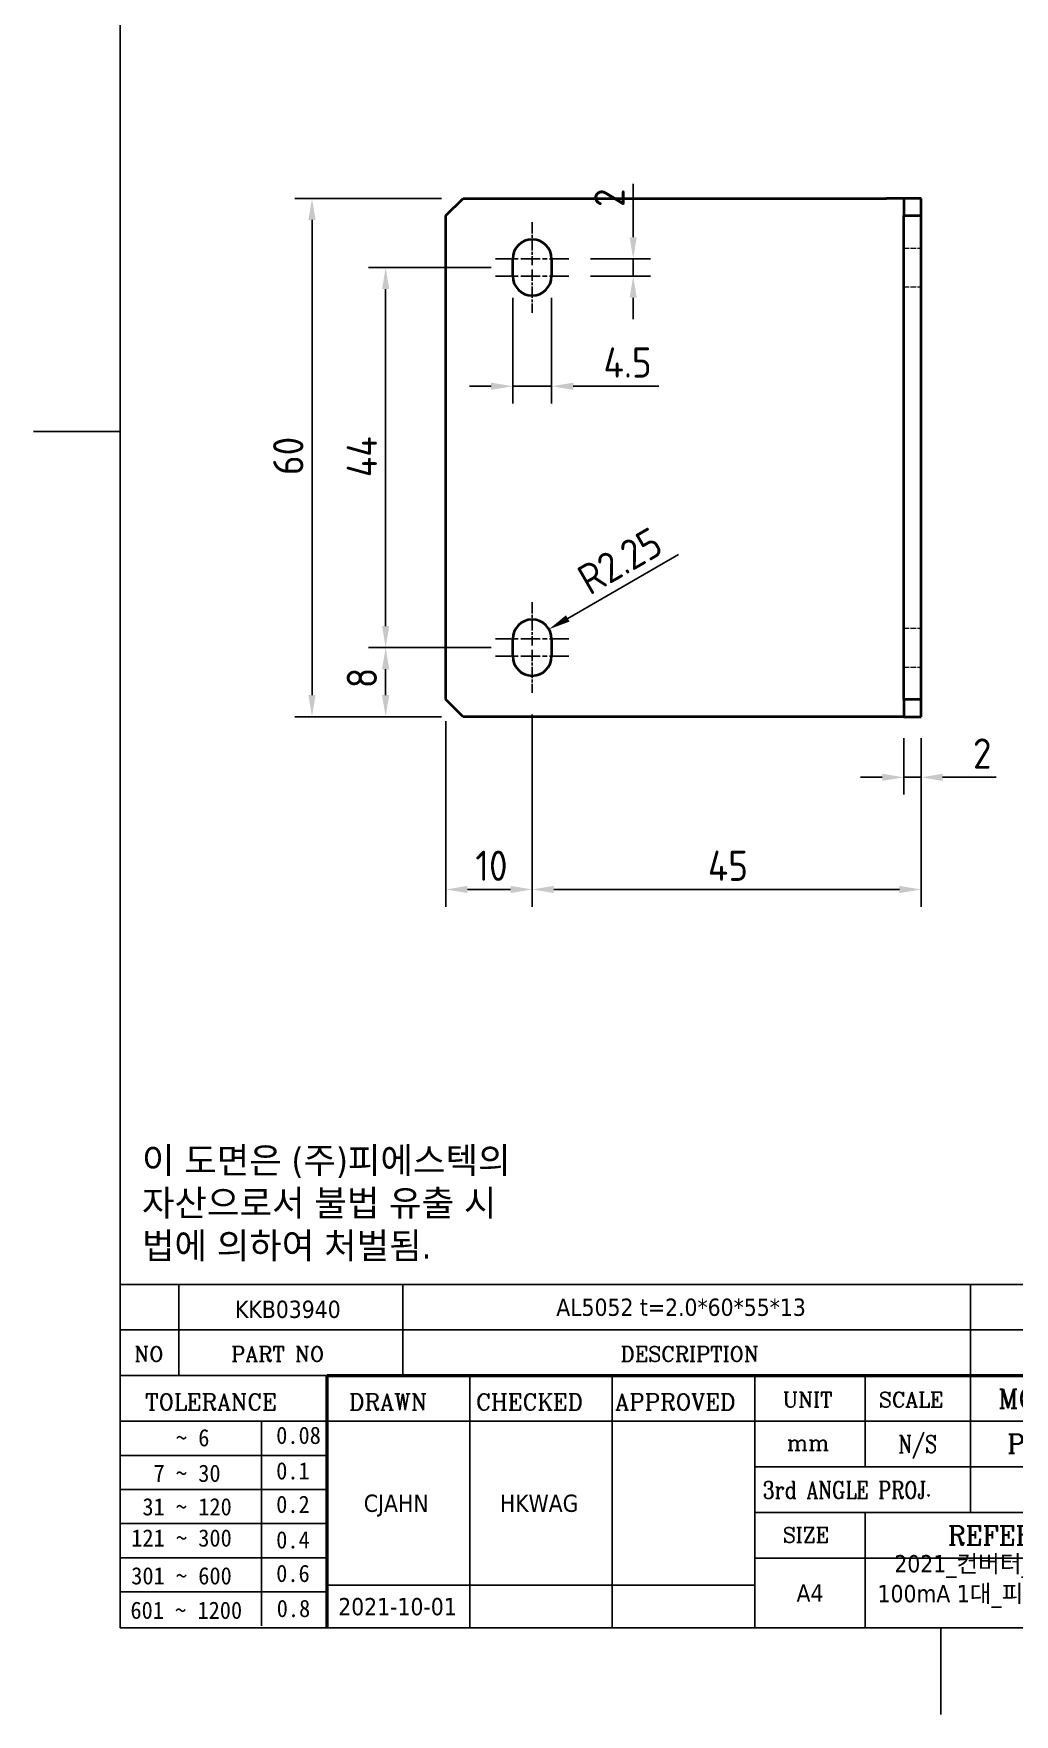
# Model space of a CAD drawing. Header units: millimetres. Extents: x 0 to 210, y 0 to 297.
# Drawn here: x 0 to 113.5, y 0 to 194.6 of the extents above; entities that cross this region are included whole.
import ezdxf
from ezdxf.enums import TextEntityAlignment as Align

# ---------------------------------------------------------------- set-up
doc = ezdxf.new("R2010")
doc.units = ezdxf.units.MM
doc.linetypes.add('CHAIN', pattern=[0.35429999999999995, 0.2362, -0.0295, 0.0591, -0.0295])
doc.linetypes.add('DASHED', pattern=[0.2067, 0.1654, -0.0413])
doc.layers.get('0').update_dxf_attribs({"color": 3, "lineweight": 25})
for name, color, linetype, lineweight in [('가려진 것(ISO)', 2, 'DASHED', 18), ('가시적인 것(ISO)', 3, 'Continuous', 40), ('경계(ISO)', 7, 'Continuous', 25), ('기호(ISO)', 5, 'Continuous', 25), ('제목(ISO)', 5, 'Continuous', 50), ('중심 표식(ISO)', 1, 'Continuous', 25), ('치수(ISO)', 2, 'Continuous', 25)]:
    doc.layers.add(name, color=color, linetype=linetype, lineweight=lineweight)
doc.styles.add('HAN_291', font='')
doc.styles.add('RC_284', font='ROMANC.shx')
doc.styles.add('RC_287', font='ROMANC.shx')
doc.styles.add('RC_292', font='ROMANC.shx')
doc.styles.add('문자 텍스트_PSTEK_POSCO', font='isocp.shx')
doc.styles.add('치수 텍스트_PSTEK_POSCO', font='isocp.shx')
doc.styles.add('텍스트 스타일198', font='tahoma.ttf')
doc.styles.add('텍스트 스타일333', font='ROMANC.shx', dxfattribs={"width": 0.800000011920929})
doc.styles.get('HAN_291').set_extended_font_data('GulimChe')
doc.dimstyles.new('치수_PSTEK_POSCO', dxfattribs={"dimtxt": 3.5, "dimasz": 2.5, "dimexe": 2, "dimexo": 2.5, "dimgap": 1, "dimtad": 1, "dimrnd": 1e-08, "dimdsep": 46, "dimtxsty": '치수 텍스트_PSTEK_POSCO', "dimcen": 0.09, "dimdle": 10, "dimclrd": 7, "dimclre": 7, "dimclrt": 2, "dimadec": 1, "dimazin": 2, "dimtfac": 1, "dimtmove": 0, "dimatfit": 3, "dimfxl": 0, "dimtolj": 1, "dimlwd": -1, "dimlwe": -1, "dimarcsym": 0})

# ---------------------------------------------------------------- blocks, each defined once
blk = doc.blocks.new('경계 Default Border')
at = {"layer": '경계(ISO)', "flags": 128}
for points in [[(10, 10), (10, 287.0000076293945)], [(0, 148.5000038146973), (10, 148.5000038146973)], [(105, 0), (105, 10)]]:
    blk.add_lwpolyline(points, dxfattribs=at)
blk = doc.blocks.new('제목 블록 PSTEK')
at = {"color": 180}
for p, q in [((182.475792979055, 11.79100474011392), (182.4757929790549, 51.56524660363496)), ((182.4757929790549, 51.56524660363496), (372.4757929537551, 51.56524660363496)), ((189.2651435055721, 51.56524660363496), (189.2651435055722, 41.00524660363494)), ((215.2152739891528, 41.00524660363494), (215.2152739891528, 51.56524660363496)), ((280.8758854511282, 51.56524660363496), (280.8758854511282, 41.00524660363494)), ((182.475792979055, 46.2852466036349), (372.4757929537551, 46.28524660363492)), ((182.475792979055, 41.00524660363493), (206.451475290024, 41.00524660363493)), ((222.9401812389276, 11.79100474011392), (222.9401812389276, 41.00524660363494)), ((239.4288871878316, 11.79100474011392), (239.4288871878316, 41.00524660363494)), ((255.9175931367356, 11.79100474011392), (255.9175931367356, 41.00524660363494)), ((268.6918866058747, 41.00524660363494), (268.6918866058747, 30.44524660363498)), ((280.8758854511282, 41.00524660363494), (280.8758854511282, 25.16524660363502)), ((182.475792979055, 35.72524660363497), (206.451475290024, 35.72524660363497)), ((198.8621818849491, 12.02524660363491), (198.8621818849491, 35.72524660363497)), ((206.451475290024, 35.72524660363497), (372.4757929537551, 35.72524660363497)), ((182.475792979055, 31.77524660363492), (206.451475290024, 31.77524660363492)), ((255.917593136736, 30.44524660363498), (372.4757929537552, 30.44524660363501)), ((182.475792979055, 27.82524660363487), (206.451475290024, 27.82524660363487)), ((182.475792979055, 23.87524660363505), (206.451475290024, 23.87524660363505)), ((255.9175931367359, 25.16524660363502), (372.4757929537552, 25.165246603635)), ((268.6918866058744, 25.16524660363502), (268.6918866058744, 11.79100474011392)), ((182.475792979055, 19.92524660363478), (206.451475290024, 19.92524660363478)), ((255.9175931367359, 19.88524660363481), (310.0881549537553, 19.88524660363481)), ((182.475792979055, 15.97524660363496), (206.451475290024, 15.97524660363496)), ((206.451475290024, 16.74100474011396), (255.9175931367359, 16.74100474011396)), ((182.475792979055, 11.79100474011392), (372.4757929537551, 11.79100474011389))]:
    blk.add_line(p, q, dxfattribs=at)
at = {"color": 7, "lineweight": 50}
for p, q in [((206.4514752900237, 11.79100474011392), (206.4514752900237, 41.00524660363494)), ((206.451475290024, 41.00524660363494), (372.4757929537551, 41.00524660363496))]:
    blk.add_line(p, q, dxfattribs=at)
at = {"layer": '제목(ISO)', "lineweight": 18}
blk.add_line((182.475792979055, 35.72500474011393), (182.475792979055, 11.79100474011392), dxfattribs=at)
at = {"color": 2}
for s, height, style, p in [('NO', 1.742399930953979, 'RC_284', (184.135398793432, 42.62317362549192)), ('PART NO', 1.742399930953979, 'RC_284', (195.3359407378685, 42.62317362549192)), ('DESCRIPTION', 1.742399930953979, 'RC_284', (240.4025565652523, 42.62317362549192)), ('UNIT', 1.742399930953979, 'RC_284', (259.1652673287452, 37.34317362549218)), ('SCALE', 1.742399930953979, 'RC_284', (270.2934779252897, 37.34317362549218)), ('MODEL NAME', 2.178000062704086, 'RC_292', (284.096330289083, 37.25462520371384)), (' TOLERANCE', 1.899999976158142, 'RC_287', (184.0872874387979, 37.00893196870329)), ('DRAWN', 1.899999976158142, 'RC_287', (208.9766620976279, 37.00893196870329)), ('CHECKED', 1.899999976158142, 'RC_287', (223.6856844514997, 37.00893196870329)), ('APPROVED', 1.899999976158142, 'RC_287', (239.7795453577791, 37.00893196870329)), ('0.08', 2.000000029802322, 'HAN_291', (200.5467345600617, 33.09873600004101)), ('    ~ 6', 2.000000029802322, 'HAN_291', (183.7721304966814, 32.8176515608431)), ('mm', 1.742399930953979, 'RC_284', (259.6505418159997, 32.3543089683787)), ('PART NAME', 2.178000062704086, 'RC_292', (285.1416959765849, 32.03045329421792)), ('  7 ~ 30', 2.000000029802322, 'HAN_291', (183.7721304966814, 28.70538114822415)), ('0.1', 2.000000029802322, 'HAN_291', (200.5467345600617, 28.98646558742206)), (' 31 ~ 120', 2.000000029802322, 'HAN_291', (183.7721304966814, 24.82628181916237)), ('0.2', 2.000000029802322, 'HAN_291', (200.5467345600617, 25.10736625836028)), ('SIZE', 1.742399930953979, 'RC_284', (259.1652673287452, 21.69497768947366)), ('REFERENCE', 2.178000062704086, 'RC_292', (278.2741065029841, 21.43214925458022)), ('121 ~ 300', 2.000000029802322, 'HAN_291', (183.7721304966814, 21.21401206133254)), ('0.4', 2.000000029802322, 'HAN_291', (200.5467345600617, 20.99509650053045)), ('301 ~ 600', 2.000000029802322, 'HAN_291', (183.7721304966814, 16.83491273227077)), ('0.6', 2.000000029802322, 'HAN_291', (200.5467345600617, 17.11599717146868)), ('601 ~ 1200', 2.000000029802322, 'HAN_291', (183.6802025156883, 12.84759660881125)), ('0.8', 2.000000029802322, 'HAN_291', (200.6097246063884, 13.05732192299702))]:
    blk.add_text(s, height=height, dxfattribs=dict(at, style=style)).set_placement(p)
at = {"color": 7, "style": '텍스트 스타일333', "width": 0.7999999523162842}
blk.add_text('N/S', height=2.000000029802322, dxfattribs=at).set_placement((274.7838860285014, 33.08524660363496), align=Align.MIDDLE_CENTER)
at = {"color": 2, "style": '텍스트 스타일333', "width": 0.7999999523162842}
blk.add_text('3rd ANGLE PROJ.', height=2.000000029802322, dxfattribs=at).set_placement((256.8430306642954, 26.76148381654429))
at = {"layer": '제목(ISO)', "color": 7, "style": '텍스트 스타일198'}
for tag, p in [('부품_번호_001', (195.7903726437438, 47.68004260673702)), ('설명_001', (232.9584194678172, 47.92245856837096)), ('재질_001', (290.6002202955571, 47.92524659519488)), ("3._Q'TY_001", (312.7327037528258, 47.90442725317898)), ('질량\\P3;_001', (350.3046145979153, 48.1643332325385)), ('1._MODEL_NAME_001', (325.2668051922139, 37.52172745615292)), ('제목_001', (335.5349605824892, 32.12134217035067)), ('설계자_001', (210.6823963971569, 25.23312566343435)), ('점검자_001', (226.4283219502686, 25.23446884679021)), ('부품_번호_001', (334.4496128969756, 26.8052465951949)), ('프로젝트_001', (272.0818791319837, 18.23307108588011)), ('시트_크기_001', (260.7634369704525, 14.8381256569732)), ('프로젝트_002', (270.1409240123173, 14.76924511056395)), ('작성_날짜_001', (207.7280646059359, 13.26600473167383)), ('프로젝트_003', (287.0958636080007, 11.39427305645042))]:
    blk.add_attdef(tag, p, '', height=2.000000029802322, dxfattribs=at)
for tag, p in [('4._COLOR', (327.6805273250926, 48.92524660363493)), ('엔지니어링_승인자', (247.673240162284, 26.23312567187446)), ('점검_날짜', (231.1845342133799, 14.26600474011394)), ('엔지니어링_승인_날짜', (247.6732401622839, 14.26600474011394))]:
    blk.add_attdef(tag, text='', height=2.000000029802322, dxfattribs=at).set_placement(p, align=Align.MIDDLE_CENTER)
blk = doc.blocks.new('*D23')
at = {"layer": 'Defpoints', "color": 0}
for p in [(57.69719142706804, 118.2342399989185), (102.697191427068, 115.4842399989186), (102.697191427068, 95.48423999891855)]:
    blk.add_point(p, dxfattribs=at)
at = {"layer": '치수(ISO)', "color": 7}
for p, q in [((57.69719142706804, 115.7342399989185), (57.69719142706804, 93.48423999891855)), ((102.697191427068, 112.9842399989186), (102.697191427068, 93.48423999891855)), ((60.19719142706804, 95.48423999891855), (100.197191427068, 95.48423999891855))]:
    blk.add_line(p, q, dxfattribs=at)
for points in [[(60.19719142706804, 95.90090666558523), (60.19719142706804, 95.06757333225188), (57.69719142706804, 95.48423999891855)], [(100.197191427068, 95.90090666558523), (100.197191427068, 95.06757333225188), (102.697191427068, 95.48423999891855)]]:
    blk.add_solid(points, dxfattribs=at)
at = {"layer": '치수(ISO)', "color": 2, "insert": (78.02470405365275, 98.23423999891855), "char_height": 3.5, "attachment_point": 4, "style": '치수 텍스트_PSTEK_POSCO'}
blk.add_mtext('\\A1;45', dxfattribs=at)
blk = doc.blocks.new('*D24')
at = {"layer": 'Defpoints', "color": 0}
for p in [(47.69719142706805, 117.4842399989185), (57.69719142706804, 118.2342399989185), (57.69719142706804, 95.48423999891855)]:
    blk.add_point(p, dxfattribs=at)
at = {"layer": '치수(ISO)', "color": 7}
for p, q in [((47.69719142706805, 114.9842399989185), (47.69719142706805, 93.48423999891855)), ((57.69719142706804, 115.7342399989185), (57.69719142706804, 93.48423999891855)), ((50.19719142706805, 95.48423999891855), (55.19719142706804, 95.48423999891855))]:
    blk.add_line(p, q, dxfattribs=at)
for points in [[(50.19719142706805, 95.90090666558523), (50.19719142706805, 95.06757333225188), (47.69719142706805, 95.48423999891855)], [(55.19719142706804, 95.90090666558523), (55.19719142706804, 95.06757333225188), (57.69719142706804, 95.48423999891855)]]:
    blk.add_solid(points, dxfattribs=at)
at = {"layer": '치수(ISO)', "color": 2, "insert": (51.12081347431214, 98.23423999891855), "char_height": 3.5, "attachment_point": 4, "style": '치수 텍스트_PSTEK_POSCO'}
blk.add_mtext('\\A1;10', dxfattribs=at)
blk = doc.blocks.new('*D25')
at = {"layer": 'Defpoints', "color": 0}
for p in [(40.73728329450417, 123.4842399989185), (55.44719142706804, 123.4842399989185), (49.69719142706806, 115.4842399989185)]:
    blk.add_point(p, dxfattribs=at)
at = {"layer": '치수(ISO)', "color": 7}
for p, q in [((52.94719142706804, 123.4842399989185), (38.73728329450417, 123.4842399989185)), ((40.73728329450417, 117.9842399989185), (40.73728329450417, 120.9842399989185)), ((47.19719142706806, 115.4842399989185), (38.73728329450417, 115.4842399989185))]:
    blk.add_line(p, q, dxfattribs=at)
for points in [[(40.3206166278375, 120.9842399989185), (41.15394996117083, 120.9842399989185), (40.73728329450417, 123.4842399989185)], [(40.3206166278375, 117.9842399989185), (41.15394996117083, 117.9842399989185), (40.73728329450417, 115.4842399989185)]]:
    blk.add_solid(points, dxfattribs=at)
at = {"layer": '치수(ISO)', "color": 2, "insert": (37.98728329450415, 118.7842399989185), "char_height": 3.5, "attachment_point": 4, "rotation": 90, "style": '치수 텍스트_PSTEK_POSCO'}
blk.add_mtext('\\A1;8', dxfattribs=at)
blk = doc.blocks.new('*D26')
at = {"layer": 'Defpoints', "color": 0}
for p in [(40.73728329450417, 167.4842399989185), (55.44719142706802, 167.4842399989185), (55.44719142706804, 123.4842399989185)]:
    blk.add_point(p, dxfattribs=at)
at = {"layer": '치수(ISO)', "color": 7}
for p, q in [((52.94719142706802, 167.4842399989185), (38.73728329450417, 167.4842399989185)), ((40.73728329450417, 125.9842399989185), (40.73728329450417, 164.9842399989185)), ((52.94719142706804, 123.4842399989185), (38.73728329450417, 123.4842399989185))]:
    blk.add_line(p, q, dxfattribs=at)
for points in [[(40.32061662783751, 164.9842399989185), (41.15394996117084, 164.9842399989185), (40.73728329450417, 167.4842399989185)], [(40.3206166278375, 125.9842399989185), (41.15394996117083, 125.9842399989185), (40.73728329450417, 123.4842399989185)]]:
    blk.add_solid(points, dxfattribs=at)
at = {"layer": '치수(ISO)', "color": 2, "insert": (37.98728329450415, 143.2092399989185), "char_height": 3.5, "attachment_point": 4, "rotation": 90, "style": '치수 텍스트_PSTEK_POSCO'}
blk.add_mtext('\\A1;44', dxfattribs=at)
blk = doc.blocks.new('*D27')
at = {"layer": 'Defpoints', "color": 0}
for p in [(32.2147558526315, 175.4842399989185), (49.69719142706802, 175.4842399989185), (49.69719142706806, 115.4842399989185)]:
    blk.add_point(p, dxfattribs=at)
at = {"layer": '치수(ISO)', "color": 7}
for p, q in [((47.19719142706802, 175.4842399989185), (30.2147558526315, 175.4842399989185)), ((32.21475585263149, 117.9842399989185), (32.2147558526315, 172.9842399989185)), ((47.19719142706806, 115.4842399989185), (30.21475585263149, 115.4842399989185))]:
    blk.add_line(p, q, dxfattribs=at)
for points in [[(31.79808918596483, 172.9842399989185), (32.63142251929816, 172.9842399989185), (32.2147558526315, 175.4842399989185)], [(31.79808918596482, 117.9842399989185), (32.63142251929816, 117.9842399989185), (32.21475585263149, 115.4842399989185)]]:
    blk.add_solid(points, dxfattribs=at)
at = {"layer": '치수(ISO)', "color": 2, "insert": (29.46475585263147, 143.4531376367138), "char_height": 3.5, "attachment_point": 4, "rotation": 90, "style": '치수 텍스트_PSTEK_POSCO'}
blk.add_mtext('\\A1;60', dxfattribs=at)
blk = doc.blocks.new('*D28')
at = {"layer": 'Defpoints', "color": 0}
for p in [(100.697191427068, 115.4842399989186), (102.697191427068, 115.4842399989186), (100.697191427068, 108.4684005073109)]:
    blk.add_point(p, dxfattribs=at)
at = {"layer": '치수(ISO)', "color": 7}
for p, q in [((100.697191427068, 112.9842399989186), (100.697191427068, 106.4684005073109)), ((102.697191427068, 112.9842399989186), (102.697191427068, 106.4684005073109)), ((98.19719142706805, 108.4684005073109), (95.69719142706805, 108.4684005073109)), ((100.697191427068, 108.4684005073109), (102.697191427068, 108.4684005073109)), ((105.197191427068, 108.4684005073109), (111.3962760727373, 108.4684005073109))]:
    blk.add_line(p, q, dxfattribs=at)
for points in [[(98.19719142706805, 108.8850671739776), (98.19719142706805, 108.0517338406443), (100.697191427068, 108.4684005073109)], [(105.197191427068, 108.8850671739776), (105.197191427068, 108.0517338406443), (102.697191427068, 108.4684005073109)]]:
    blk.add_solid(points, dxfattribs=at)
at = {"layer": '치수(ISO)', "color": 2, "insert": (108.697191427068, 111.2187449954999), "char_height": 3.5, "attachment_point": 4, "style": '치수 텍스트_PSTEK_POSCO'}
blk.add_mtext('\\A1;2', dxfattribs=at)
blk = doc.blocks.new('*D29')
at = {"layer": 'Defpoints', "color": 0}
for p in [(55.44719142706802, 166.4842399989185), (59.94719142706802, 166.4842399989185), (59.94719142706802, 153.735249135416)]:
    blk.add_point(p, dxfattribs=at)
at = {"layer": '치수(ISO)', "color": 7}
for p, q in [((55.44719142706802, 163.9842399989185), (55.44719142706802, 151.735249135416)), ((59.94719142706802, 163.9842399989185), (59.94719142706802, 151.735249135416)), ((52.94719142706802, 153.735249135416), (50.44719142706802, 153.735249135416)), ((55.44719142706802, 153.735249135416), (59.94719142706802, 153.735249135416)), ((62.44719142706802, 153.735249135416), (72.34216617389862, 153.735249135416))]:
    blk.add_line(p, q, dxfattribs=at)
for points in [[(52.94719142706802, 154.1519158020826), (52.94719142706802, 153.3185824687493), (55.44719142706802, 153.735249135416)], [(62.44719142706802, 154.1519158020826), (62.44719142706802, 153.3185824687493), (59.94719142706802, 153.735249135416)]]:
    blk.add_solid(points, dxfattribs=at)
at = {"layer": '치수(ISO)', "color": 2, "insert": (65.94719142706803, 156.485249135416), "char_height": 3.5, "attachment_point": 4, "style": '치수 텍스트_PSTEK_POSCO'}
blk.add_mtext('\\A1;4.5', dxfattribs=at)
blk = doc.blocks.new('*D30')
at = {"layer": 'Defpoints', "color": 0}
for p in [(61.94719142706802, 168.4842399989185), (69.38631282516809, 168.4842399989185), (61.94719142706802, 166.4842399989185)]:
    blk.add_point(p, dxfattribs=at)
at = {"layer": '치수(ISO)', "color": 7}
for p, q in [((69.38631282516809, 170.9842399989185), (69.38631282516809, 177.1833246445878)), ((64.44719142706803, 168.4842399989185), (71.38631282516809, 168.4842399989185)), ((69.38631282516809, 166.4842399989185), (69.38631282516809, 168.4842399989185)), ((64.44719142706803, 166.4842399989185), (71.38631282516809, 166.4842399989185)), ((69.38631282516809, 163.9842399989185), (69.38631282516809, 161.4842399989185))]:
    blk.add_line(p, q, dxfattribs=at)
for points in [[(68.96964615850142, 170.9842399989185), (69.80297949183476, 170.9842399989185), (69.38631282516809, 168.4842399989185)], [(68.96964615850142, 163.9842399989185), (69.80297949183476, 163.9842399989185), (69.38631282516809, 166.4842399989185)]]:
    blk.add_solid(points, dxfattribs=at)
at = {"layer": '치수(ISO)', "color": 2, "insert": (66.63596833697909, 174.4842399989185), "char_height": 3.5, "attachment_point": 4, "rotation": 90, "style": '치수 텍스트_PSTEK_POSCO'}
blk.add_mtext('\\A1;2', dxfattribs=at)
blk = doc.blocks.new('*D31')
at = {"layer": 'Defpoints', "color": 0}
for p in [(59.64574858558314, 125.6092399989184), (57.69719142706803, 124.4842399989186)]:
    blk.add_point(p, dxfattribs=at)
at = {"layer": '치수(ISO)', "color": 7}
blk.add_line((74.62363607414966, 134.2567273723321), (61.81081209504437, 126.8592399989182), dxfattribs=at)
blk.add_solid([(61.60247876171107, 127.2200839171617), (62.01914542837767, 126.4983960806746), (59.64574858558314, 125.6092399989184)], dxfattribs=at)
at = {"layer": '치수(ISO)', "color": 2, "insert": (63.46672876419583, 130.9911081948481), "char_height": 3.5, "attachment_point": 4, "rotation": 29.999999999994063, "style": '치수 텍스트_PSTEK_POSCO'}
blk.add_mtext('\\A1;R2.25', dxfattribs=at)

msp = doc.modelspace()

# ---------------------------------------------------------------- linework, layer by layer
at = {"layer": '가려진 것(ISO)', "ltscale": 3.809293270111084}
for p, q in [((100.697191427068, 169.7342399989186), (102.697191427068, 169.7342399989186)), ((100.697191427068, 165.2342399989186), (102.697191427068, 165.2342399989186)), ((100.697191427068, 125.7342399989186), (102.697191427068, 125.7342399989186)), ((100.697191427068, 121.2342399989186), (102.697191427068, 121.2342399989186))]:
    msp.add_line(p, q, dxfattribs=at)
at = {"layer": '가시적인 것(ISO)'}
for p, q in [((47.69719142706803, 173.4842399989185), (49.69719142706802, 175.4842399989185)), ((49.69719142706802, 175.4842399989185), (98.69719142706802, 175.4842399989186)), ((100.697191427068, 175.4842399989186), (98.69719142706802, 175.4842399989186)), ((102.697191427068, 175.4842399989186), (100.697191427068, 175.4842399989186)), ((100.697191427068, 175.4842399989186), (100.697191427068, 173.4842399989186)), ((102.697191427068, 173.4842399989186), (102.697191427068, 175.4842399989186)), ((47.69719142706805, 117.4842399989185), (47.69719142706803, 173.4842399989185)), ((100.697191427068, 173.4842399989186), (102.697191427068, 173.4842399989186)), ((100.697191427068, 117.4842399989186), (100.697191427068, 173.4842399989186)), ((102.697191427068, 117.4842399989186), (102.697191427068, 173.4842399989186)), ((55.44719142706803, 166.4842399989186), (55.44719142706803, 168.4842399989185)), ((59.94719142706802, 168.4842399989185), (59.94719142706802, 166.4842399989186)), ((55.44719142706804, 122.4842399989186), (55.44719142706804, 124.4842399989186)), ((59.94719142706803, 124.4842399989186), (59.94719142706803, 122.4842399989186)), ((49.69719142706806, 115.4842399989185), (47.69719142706805, 117.4842399989185)), ((102.697191427068, 117.4842399989186), (100.697191427068, 117.4842399989186)), ((100.697191427068, 117.4842399989186), (100.697191427068, 115.4842399989186)), ((102.697191427068, 115.4842399989186), (102.697191427068, 117.4842399989186)), ((98.69719142706806, 115.4842399989186), (49.69719142706806, 115.4842399989185)), ((100.697191427068, 115.4842399989186), (98.69719142706806, 115.4842399989186)), ((100.697191427068, 115.4842399989186), (102.697191427068, 115.4842399989186))]:
    msp.add_line(p, q, dxfattribs=at)
for centre, start, end in [((57.69719142706802, 168.4842399989185), 0, 180), ((57.69719142706802, 166.4842399989186), 180, 0), ((57.69719142706804, 124.4842399989186), 0, 180), ((57.69719142706804, 122.4842399989186), 180, 0)]:
    msp.add_arc(centre, 2.249999999999999, start, end, dxfattribs=at)
at = {"layer": '중심 표식(ISO)', "linetype": 'CHAIN', "ltscale": 5.55593729019165}
for p, q in [((57.69719142706802, 172.7342399989186), (57.69719142706802, 167.7342399989186)), ((57.69719142706802, 167.2342399989185), (57.69719142706802, 162.2342399989185)), ((57.69719142706804, 128.7342399989186), (57.69719142706804, 123.7342399989186)), ((57.69719142706804, 123.2342399989185), (57.69719142706804, 118.2342399989185))]:
    msp.add_line(p, q, dxfattribs=at)
at = {"layer": '중심 표식(ISO)', "linetype": 'CHAIN', "ltscale": 9.445162773132324}
for p, q in [((61.94719142706802, 168.4842399989185), (53.44719142706802, 168.4842399989185)), ((61.94719142706802, 166.4842399989185), (53.44719142706802, 166.4842399989185)), ((61.94719142706803, 124.4842399989186), (53.44719142706804, 124.4842399989186)), ((61.94719142706803, 122.4842399989185), (53.44719142706804, 122.4842399989185))]:
    msp.add_line(p, q, dxfattribs=at)

# ---------------------------------------------------------------- block references
msp.add_blockref('경계 Default Border', (0, 0))
ref = msp.add_blockref('제목 블록 PSTEK', (-172.4757929537552, -1.791004740113895))
ref.add_attrib('설계자_001', 'CJAHN', (38.20660344340172, 23.44212092332045), dxfattribs={"layer": '제목(ISO)', "color": 7, "height": 2.000000029802322, "style": '텍스트 스타일198'})
ref.add_attrib('점검자_001', 'HKWAG', (53.95252899651337, 23.44346410667632), dxfattribs={"layer": '제목(ISO)', "color": 7, "height": 2.000000029802322, "style": '텍스트 스타일198'})
ref.add_attrib('프로젝트_001', '2021_컨버터_DC 7kW_70kV', (99.60608617822852, 16.44206634576621), dxfattribs={"layer": '제목(ISO)', "color": 7, "height": 2.000000029802322, "style": '텍스트 스타일198'})
ref.add_attrib('시트_크기_001', 'A4', (88.28764401669724, 13.04712091685931), dxfattribs={"layer": '제목(ISO)', "color": 7, "height": 2.000000029802322, "style": '텍스트 스타일198'})
ref.add_attrib('작성_날짜_001', '2021-10-01', (35.25227165218074, 11.47499999155994), dxfattribs={"layer": '제목(ISO)', "color": 7, "height": 2.000000029802322, "style": '텍스트 스타일198'})
ref.add_attrib('설명_001', 'AL5052 t=2.0*60*55*13', (60.48262651406199, 46.13145382825707), dxfattribs={"layer": '제목(ISO)', "color": 7, "height": 2.000000029802322, "style": '텍스트 스타일198'})
ref.add_attrib('부품_번호_001', 'KKB03940', (23.31457968998857, 45.88903786662313), dxfattribs={"layer": '제목(ISO)', "color": 7, "height": 2.000000029802322, "style": '텍스트 스타일198'})
ref.add_attrib('프로젝트_002', '100mA 1대_피에스솔루텍_광양', (97.66513105856208, 12.97824037045006), dxfattribs={"layer": '제목(ISO)', "color": 7, "height": 2.000000029802322, "style": '텍스트 스타일198'})

# ---------------------------------------------------------------- texts
at = {"layer": '기호(ISO)', "color": 7, "insert": (12.5345017592702, 59.03223318725009), "char_height": 3.00000011920929, "width": 60.84077827472761, "attachment_point": 4, "line_spacing_factor": 0.9878842234611511, "style": '문자 텍스트_PSTEK_POSCO'}
msp.add_mtext('{\\fTahoma|b0|i0;\\H3.0000;이 도면은 (주)피에스텍의\\P자산으로서 불법 유출 시 \\P법에 의하여 처벌됨.}', dxfattribs=at)

# ---------------------------------------------------------------- dimensions: what is measured, and where the dimension line sits
at = {"layer": '치수(ISO)', "color": 7}
for base, p1, p2, angle, override, picture, middle in [((69.38631282516809, 168.4842399989185), (61.94719142706802, 166.4842399989185), (61.94719142706802, 168.4842399989185), 90, {"dimdec": 2, "dimtp": 0, "dimtm": -0, "dimtdec": 2, "dimtofl": 1, "dimatfit": 1}, '*D30', (69.38631282516806, 175.3337823217532)), ((32.2147558526315, 175.4842399989185), (49.69719142706806, 115.4842399989185), (49.69719142706802, 175.4842399989185), 90, {"dimdec": 2, "dimtp": 0, "dimtm": -0, "dimtdec": 2, "dimtofl": 0, "dimatfit": 1}, '*D27', (32.21475585263147, 145.4842399989185)), ((40.73728329450417, 167.4842399989185), (55.44719142706804, 123.4842399989185), (55.44719142706802, 167.4842399989185), 90, {"dimdec": 2, "dimtp": 0, "dimtm": -0, "dimtdec": 2, "dimtofl": 0, "dimatfit": 1}, '*D26', (40.73728329450415, 145.4842399989185)), ((59.94719142706802, 153.735249135416), (55.44719142706802, 166.4842399989185), (59.94719142706802, 166.4842399989185), 180, {"dimdec": 2, "dimtp": 0, "dimtm": -0, "dimtdec": 2, "dimtofl": 1, "dimatfit": 1}, '*D29', (68.64467880048332, 153.735249135416)), ((40.73728329450417, 123.4842399989185), (49.69719142706806, 115.4842399989185), (55.44719142706804, 123.4842399989185), 90, {"dimdec": 2, "dimtp": 0, "dimtm": -0, "dimtdec": 2, "dimtofl": 0, "dimatfit": 1}, '*D25', (40.73728329450415, 119.4842399989185)), ((102.697191427068, 95.48423999891855), (57.69719142706804, 118.2342399989185), (102.697191427068, 115.4842399989186), 180, {"dimdec": 2, "dimtp": 0, "dimtm": -0, "dimtdec": 2, "dimtofl": 0, "dimatfit": 1}, '*D23', (80.19719142706805, 95.48423999891855)), ((100.697191427068, 108.4684005073109), (102.697191427068, 115.4842399989186), (100.697191427068, 115.4842399989186), 180, {"dimdec": 2, "dimtp": 0, "dimtm": -0, "dimtdec": 2, "dimtofl": 1, "dimatfit": 1}, '*D28', (109.5467337499027, 108.4684005073109))]:
    dim = msp.add_linear_dim(base=base, p1=p1, p2=p2, angle=angle, dimstyle='치수_PSTEK_POSCO', override=override, dxfattribs=at)
    dim.commit()
    dim.dimension.update_dxf_attribs({"geometry": picture, "text_midpoint": middle, "dimtype": 160})
dim = msp.add_radius_dim(center=(57.69719142706803, 124.4842399989186), mpoint=(59.64574858558314, 125.6092399989184), dimstyle='치수_PSTEK_POSCO', override={"dimdec": 2, "dimcen": 0, "dimtp": 0, "dimtm": -0, "dimtdec": 2, "dimtofl": 0}, dxfattribs=at)
dim.commit()
dim.dimension.update_dxf_attribs({"geometry": '*D31', "text_midpoint": (67.92458359523337, 133.5648518815553)})
dim = msp.add_linear_dim(base=(57.69719142706804, 95.48423999891855), p1=(47.69719142706805, 117.4842399989185), p2=(57.69719142706804, 118.2342399989185), dimstyle='치수_PSTEK_POSCO', override={"dimdec": 2, "dimtp": 0, "dimtm": -0, "dimtdec": 2, "dimtofl": 0, "dimatfit": 1}, dxfattribs=at)
dim.commit()
dim.dimension.update_dxf_attribs({"geometry": '*D24', "text_midpoint": (52.69719142706805, 95.48423999891855), "dimtype": 160})

doc.saveas('drawing.dxf')
